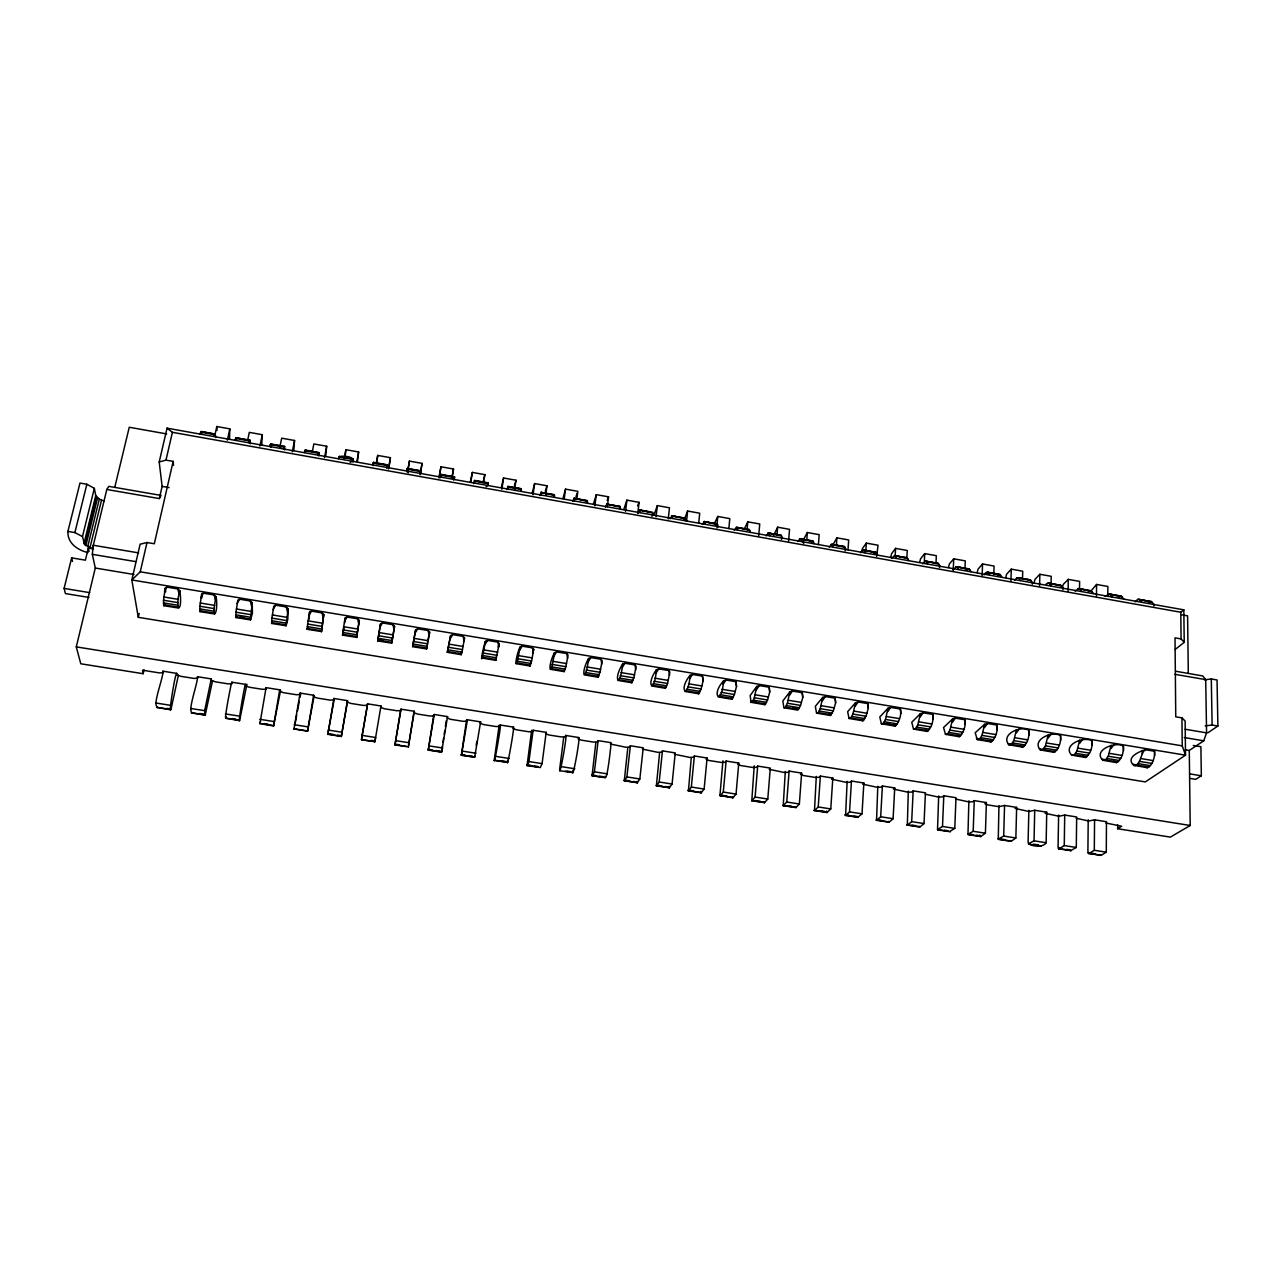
<?xml version="1.0" encoding="UTF-8"?>
<svg xmlns="http://www.w3.org/2000/svg" width="1282" height="1282" viewBox="0 0 1282 1282"><rect width="100%" height="100%" fill="white"/><g stroke="black" fill="none" stroke-linecap="round" stroke-linejoin="round"><path stroke-width="1.5" d="M700.869 791.363L701.158 792.901L704.139 789.055L707.087 758.015L694.363 755.979L693.482 757.245L689.508 757.374L674.396 754.217M1102.776 760.258L1116.51 762.598C1121.926 759.633 1123.865 751.877 1123.369 746.076C1115.853 741.188 1092.488 749.954 1102.776 760.258L1105.485 759.954L1108.257 756.22L1111.045 745.291M1175.914 671.287L1202.708 675.935L1205.705 679.636L1206.586 732.855L1203.734 740.804L1189.279 750.467L1190.209 825.496L1170.354 837.114L1117.648 828.733L1117.664 824.791M1099.94 854.533L1101.062 855.366L1106.286 852.177L1106.462 821.714L1094.572 819.823L1088.722 820.993L1076.223 818.269M1107.792 596.258L1107.856 586.483L1096.575 584.448L1090.645 591.387M304.203 452.546L305.164 450.126L318.881 452.578L318.865 456.007M279.7 689.828L273.579 725.949L259.909 723.641L266.079 687.649L279.7 689.828L279.668 691.286L283.386 692.665L296.254 694.716L300.02 694.524L300.084 693.081L313.641 695.245L313.545 696.687L317.199 698.049L329.987 700.1L333.769 699.908L333.913 698.482L347.39 700.629L347.23 702.055L350.819 703.417L363.543 705.437L367.341 705.26L367.565 703.834L380.962 705.981L374.905 741.749L375.626 737.503L362.117 735.371L361.476 739.714L374.921 741.653L361.476 739.714M694.363 755.979L691.335 787.052L688.434 790.914L691.27 757.71M1071.656 755.13L1085.389 757.47C1090.662 754.361 1092.617 746.653 1092.04 740.868C1084.332 735.884 1061.865 744.778 1071.656 755.13L1074.236 754.81L1076.944 751.06L1079.684 740.083M1088.21 819.791L1087.905 851.264L1088.819 853.604L1094.299 850.287L1094.572 819.823M1096.479 596.194L1096.575 584.448M521.309 491.343L521.261 488.779L507.96 486.407L506.935 489.612M1070.614 850.703L1076.287 847.466L1076.672 816.971L1064.717 815.064L1058.948 816.249L1045.151 813.317L1046.737 812.195L1046.144 842.739C1043.452 848.139 1027.795 846.489 1028.116 841.889L1028.853 810.32M1079.508 589.239L1079.62 581.403L1068.275 579.368L1063.259 584.4L1062.345 587.861M1040.359 749.97L1054.108 752.31C1059.22 749.057 1061.192 741.397 1060.518 735.628C1052.618 730.5 1031.129 739.602 1040.359 749.97L1042.843 749.633L1045.455 745.852L1048.163 734.858M1058.611 815.064L1058.083 846.585L1058.948 848.94L1064.252 845.575L1064.717 815.064M1068.098 591.13L1068.275 579.368M323.801 614.543L321.494 631.593L323.801 614.543L322.086 612.908L311.43 611.145L309.539 612.187L307.648 624.03L307.183 629.302L321.494 631.593M380.962 705.981L380.722 707.392L384.263 708.738L396.923 710.757L400.737 710.581L401.026 709.186L414.358 711.302L408.333 746.893L394.952 744.89L400.785 709.411M250.503 619.895L235.888 617.571L235.984 612.203L237.795 600.264L239.59 599.207L250.359 600.986L252.217 602.668L252.426 613.325L250.503 619.895L252.217 602.668M642.442 749.121L657.682 752.31L661.624 752.181L662.457 750.883L675.245 752.919L672.072 784.023L669.3 787.917L669.06 786.379M1051.08 584.159L1051.224 576.307L1039.846 574.272L1034.991 579.336L1034.077 582.813M474.452 482.961L474.612 480.446L487.977 482.833L487.881 485.365L486.07 486.679M1028.42 843.812L1034.045 840.832L1034.718 810.272L1046.737 812.195M1039.59 586.034L1039.846 574.272M1008.886 744.794L1022.651 747.134C1027.619 743.736 1029.606 736.108 1028.837 730.355C1020.809 725.083 1000.152 734.442 1008.886 744.794L1011.274 744.425L1013.806 740.627L1016.482 729.586M1010.184 840.479L1011.161 841.296L1015.857 837.979L1016.642 807.388L1004.559 805.465L998.934 806.682L987.461 804.856L984.929 803.718L986.387 802.564L985.409 833.204L980.602 836.665L979.881 835.095M1022.507 579.047L1022.716 571.195L1011.274 569.144L1006.578 574.256L1005.697 577.749M250.31 443.764L249.958 440.255L236.08 437.771L234.782 440.143M288.113 608.63L287.825 619.174L286.094 625.76L288.113 608.63L286.319 606.963L275.614 605.184L273.771 606.242L271.928 618.132L271.64 623.453L286.094 625.76M279.748 447.61L281.671 438.172L294.556 440.479L293.786 450.527M998.95 805.561L998.277 839.085L1003.694 836.072L1015.857 837.979M1003.694 836.072L1004.559 805.465M1010.937 580.922L1011.274 569.144M414.358 711.302L414.054 712.712L417.531 714.042L430.127 716.045L433.957 715.885L434.31 714.491L447.578 716.606L447.194 718L450.623 719.314L463.155 721.317L467.001 721.157L467.433 719.779L480.622 721.878L474.661 757.277L461.36 755.29L466.568 719.907M977.269 739.586L991.034 741.925C995.826 738.368 997.861 730.788 996.995 725.067L987.461 723.481L984.624 724.298L975.185 732.743L977.269 739.586L979.528 739.201L981.98 735.371L984.624 724.298M507.96 488.955L507.96 486.407M993.806 573.903L994.063 566.051L982.557 563.984L978.038 569.144L977.156 572.653M610.328 743.993L625.68 747.214L629.622 747.069L630.375 745.771L643.227 747.823L639.83 778.959L637.266 782.901L637.09 781.363M968.888 800.769L967.974 834.342L973.182 831.281L985.409 833.204M973.182 831.281L974.256 800.625L986.387 802.564M982.14 575.778L982.557 563.984M945.459 734.346L959.257 736.701C963.856 732.983 965.955 725.452 964.977 719.747L955.394 718.16L952.59 718.978L943.552 727.519L945.459 734.346L947.622 733.945L949.978 730.083L952.59 718.978M333.913 698.482L327.807 734.442L333.945 700.773M949.738 831.489L954.786 828.396L955.987 797.708L943.792 795.769L942.398 796.939L938.312 797.035L925.316 794.215M964.961 568.743L965.266 560.875L953.712 558.808L949.353 564.016L948.488 567.525M339.49 457.69C337.278 454.95 357.117 455.751 352.87 462.081M480.622 721.878L480.173 723.256L483.538 724.554L496.006 726.541L499.868 726.381L500.365 725.035L513.489 727.118L512.96 728.48L516.277 729.779L528.681 731.75L532.559 731.605L533.12 730.259L546.18 732.342L542.078 763.623L540.283 767.549L527.046 765.578L531.661 730.291M637.41 782.757L624.302 780.802L627.811 747.598M294.219 728.32L293.963 729.138L300.084 693.081M938.68 795.946L937.527 829.566L942.51 826.473L954.786 828.396M942.51 826.473L943.792 795.769M953.215 570.618L953.712 558.808M270.951 447.45L270.71 443.957L269.589 446.36M178.695 608.069L163.776 605.697L163.519 600.232L165.234 588.214L166.916 587.124L177.797 588.935L179.817 590.633C183.198 614.318 173.951 611.915 179.817 590.633M919.05 826.201L919.867 827.002L924.034 823.573L925.444 792.837L913.169 790.882L911.839 792.068L907.768 792.164L894.66 789.327M935.972 563.567L936.325 555.683L924.723 553.6L920.54 558.856L919.691 562.381M913.505 729.089L927.287 731.429C931.726 727.567 933.873 720.067 932.783 714.394L923.152 712.792L920.396 713.625L911.758 722.263L913.505 729.089L915.54 728.657L917.816 724.779L920.396 713.625M908.313 791.106L907.336 825.191L911.678 821.634L913.169 790.882M924.338 561.484L924.723 553.6M604.944 776.331C606.803 785.193 611.466 741.813 611.049 742.679L598.133 740.627L597.428 741.941L593.518 742.086L581.243 740.131L578.038 738.849L578.695 737.519L565.715 735.451L565.09 736.781L561.179 736.926L548.856 734.971L545.587 733.673L546.18 732.342M888.362 821.393L889.131 822.179L893.105 818.717L894.724 787.933L882.401 785.978L881.135 787.164L877.064 787.276L863.86 784.408M906.839 558.359L907.255 550.475L895.589 548.375L891.583 553.664L890.75 557.205M881.359 723.785L895.173 726.141C899.403 722.119 901.615 714.667 900.413 709.026L890.734 707.408L888.009 708.257L879.789 716.975L881.359 723.785L883.298 723.336L885.477 719.442L888.009 708.257M284.684 449.902L284.508 446.424L270.71 443.957M309.154 619.174L309.539 612.187M877.801 786.251L876.551 820.368L880.686 816.762L882.401 785.978M895.157 556.26L895.589 548.375M605.2 777.725L592.06 775.754L595.842 742.502M1153.864 605.921L1153.96 604.383L1151.172 601.466L1137.871 599.319L1135.035 601.803M857.786 817.371L862.017 813.83L863.86 783.014L851.456 781.042L850.254 782.244L846.2 782.357L832.899 779.472M849.053 718.465L862.866 720.821L865.975 716.221L868.315 708.305L867.866 703.61L858.139 701.991L855.463 702.857L847.642 711.67L849.053 718.465L850.863 718L852.947 714.074L855.463 702.857M876.68 556.42L878.042 545.219L866.312 543.119L862.482 548.456L861.664 552.013M447.29 652.314L450.607 635.616L452.706 634.622L463.123 636.353L464.549 637.923L462.465 649.589L461.248 654.685L447.29 652.314L450.607 635.616M433.765 714.683L428.252 750.098L441.505 752.181L442.386 746.06M314.218 695.613L307.52 731.269L313.641 695.245M847.13 781.347L845.607 815.528L849.533 811.875L851.456 781.042M865.815 551.02L866.312 543.119M214.703 613.998L199.928 611.642L199.864 606.242L201.627 594.255L203.357 593.181L214.19 594.976L216.113 596.675C219.014 615.248 210.312 622.956 216.113 596.675M312.375 451.488L313.85 443.941L326.686 446.248L325.676 456.232M356.684 637.378L342.534 635.135L343.175 629.895L345.114 618.084L347.053 617.059L357.646 618.821L359.281 620.44L356.62 637.442L359.281 620.44M500.365 725.035C501.518 724.122 492.993 772.229 494.499 758.223L499.195 725.115M816.554 713.129L830.399 715.468L833.364 710.837L835.624 702.873L835.159 698.177L825.352 696.543L822.74 697.408L815.32 706.334L816.554 713.129L818.269 712.632L820.256 708.674L822.74 697.408M826.473 811.041L826.954 812.612L830.768 808.926L832.819 778.062L820.368 776.075L819.23 777.293L815.192 777.405L803.365 775.53L800.529 774.312L801.635 773.094L789.119 771.091L788.029 772.325L784.007 772.437L769.232 769.328M848.027 549.834L848.684 539.946L836.906 537.831L832.643 545.251M406.891 471.728L407.388 468.411L420.897 470.831L420.48 473.314M816.297 776.443L814.487 810.657L818.22 806.955L820.368 776.075M836.345 545.747L836.906 537.831M495.637 657.394L495.733 660.358L499.243 643.692L497.881 642.122L487.545 640.407L485.381 641.385C480.51 656.576 480.173 671.447 485.381 641.385M783.895 707.744L797.741 710.1L800.561 705.42L802.772 697.424L802.26 692.713L792.404 691.078L789.824 691.943L782.837 700.966L783.895 707.744L785.497 707.231L787.388 703.241L789.824 691.943M795.337 806.827L795.962 807.596L799.359 804.006L801.635 773.094M818.445 544.562L819.182 534.658L807.34 532.527L803.285 539.994M454.261 479.356L454.533 476.84L441.088 474.436L440.415 477.721M785.305 771.492L783.222 805.753L786.747 802.019L789.119 771.091M806.731 540.459L807.34 532.527M327.823 734.282L341.316 736.493L347.39 700.629M764.024 801.907L764.376 802.804L767.79 799.039L770.29 768.094L757.694 766.075L756.668 767.325L752.678 767.453L740.724 765.546L737.791 764.312L738.769 763.062L726.109 761.043L725.163 762.309L721.173 762.421L709.154 760.514L706.174 759.281L707.087 758.015M788.574 541.228L789.536 529.338L777.629 527.19L773.639 535.507M751.06 702.328L764.905 704.683L767.581 699.972L769.729 691.96L769.168 687.216L759.281 685.566L756.749 686.447L750.178 695.565L751.06 702.328L752.534 701.799L754.329 697.793L756.749 686.447M754.217 765.787L751.797 800.833L755.114 797.051L757.694 766.075M776.972 535.139L777.629 527.19M357.406 461.905L358.639 451.985L345.868 449.694L345.018 458.043M732.519 796.971L732.855 797.869L736.044 794.071L738.769 763.062M758.688 535.892L759.745 523.985L747.775 521.838L744.121 529.418M718.048 696.895L731.91 699.251L734.426 694.491L736.509 686.447L735.916 681.687L725.965 680.021L723.481 680.934C709.875 695.998 722.231 705.773 723.481 680.934M722.92 760.803L719.939 795.497L733.032 797.741M720.196 795.882L723.304 792.068L726.109 761.043M747.053 529.787L747.775 521.838M386.683 468.122L387.068 464.773L373.495 462.353L373.174 465.719M728.849 528.553L729.795 518.617L717.776 516.454L714.491 523.312M717.007 524.402L717.776 516.454M684.844 691.431L698.722 693.786L701.078 688.995L703.097 680.902L702.472 676.127L692.456 674.46L690.02 675.374C677.473 690.838 688.546 700.148 690.02 675.374M144.017 669.829L143.151 673.707L80.782 663.788L76.279 646.881L95.301 568.038L92.336 554.337L93.266 545.251L138.632 552.895M461.344 651.737L461.248 654.685M698.69 523.152L699.716 513.217L687.633 511.037L684.251 519.53M344.57 623.276L345.114 618.084M669.46 787.789L656.384 785.834L659.188 782.004L662.457 750.883M686.591 520.989L687.633 511.037M659.621 752.662L656.384 785.834M651.464 685.934L665.358 688.29L667.553 683.466L669.861 672.024L668.851 670.534L658.788 668.867L656.384 669.781C644.942 685.646 654.621 694.556 656.384 669.781M572.717 770.498C571.916 783.751 580.65 736.621 578.695 737.519M668.259 518.938L669.476 507.784L657.329 505.605L654.06 514.899M440.768 476.952L441.088 474.436M617.908 680.405L631.802 682.761L633.837 677.89L636.112 666.416L635.039 664.909L624.911 663.243L622.571 664.172C612.267 680.373 620.408 689.043 622.571 664.172M624.414 780.882L626.882 776.924L630.375 745.771M656.08 516.758L657.329 505.605M637.779 513.489L639.077 502.336L626.882 500.14L623.805 509.499M474.677 755.915L474.661 757.277M592.156 775.834L594.399 771.828L598.133 740.627M625.552 511.31L626.882 500.14M388.975 467.545L390.433 457.69L377.725 455.414L376.652 463.699M584.159 674.845L598.069 677.216L599.944 672.297L602.187 660.791L601.034 659.269L590.858 657.57L588.55 658.515C579.448 674.845 585.874 683.787 588.55 658.515M607.62 504.307L608.549 496.839L596.29 494.644L593.422 504.066M412.596 646.593L415.64 629.799L417.692 628.805L428.156 630.536L429.662 632.138L428.188 640.696L426.569 648.964L412.628 646.673L415.64 629.799M563.711 737.39L559.753 768.463C558.792 781.764 567.589 734.602 565.715 735.451M594.864 505.829L596.29 494.644M507.592 760.29C506.086 774.456 514.819 726.205 513.489 727.118M550.218 669.252L564.144 671.624L565.859 666.672L568.054 655.118L566.836 653.58L556.612 651.881L554.353 652.842C546.372 668.932 551.212 678.611 554.353 652.842M391.683 643.227L394.568 626.305L392.997 624.687L382.469 622.94L380.482 623.965L379.905 627.315L377.677 640.92L391.699 643.147L394.568 626.305M576.868 498.794L577.845 491.343L565.538 489.131L562.878 498.618M426.858 646.048L426.569 648.964M527.11 765.658L528.921 761.556L533.12 730.259M564.272 498.458L565.538 489.131M516.101 663.643L530.027 666.015L531.597 661.015L533.745 649.413L532.463 647.875L522.175 646.16L519.963 647.138C513.665 661.688 515.668 675.422 519.963 647.138M545.715 495.14L546.997 485.798L534.626 483.57L532.174 493.121M533.04 494.788L534.626 483.57M476.215 745.387L476.776 741.493M514.643 489.58L516.005 480.237L503.554 477.994L501.326 487.609M281.271 446.649L281.399 445.848M461.392 755.354L467.433 719.779M501.887 489.227L503.554 477.994M378.911 634.221L380.482 623.965M442.995 742.15L443.588 738.256M444.197 734.346L444.79 730.436M445.399 726.541L446.296 720.676M441.585 752.101L447.578 716.606M483.699 482.128L484.852 474.644L472.337 472.401L470.318 482.08M420.159 474.628L422.066 463.379L409.423 461.103L407.852 470.911M428.252 750.178L434.31 714.491M470.863 481.76L472.337 472.401M413.99 711.526L408.333 746.893M452.017 478.394L453.54 469.02L440.96 466.76L439.165 476.503M394.952 744.954L401.026 709.186M439.117 478.026L440.96 466.76M420.32 474.132L422.066 463.379M420.528 472.385L420.8 470.782M362.117 735.371L367.565 703.834M407.804 470.494L409.423 461.103M367.293 706.094L361.54 739.361M451.905 477.16L453.54 469.02M388.43 468.972L390.433 457.69M347.646 700.95L341.316 736.493M378.847 634.606L377.677 640.92M482.993 482.721L483.506 480.157M376.379 462.93L377.725 455.414M356.893 461.392L358.639 451.985M344.105 459.1L345.868 449.694M294.876 724.907L296.719 715.084M297.456 711.157L299.315 701.334M300.052 697.392L300.789 693.466M407.388 468.411L406.907 470.895L408.333 472.802M324.506 457.546L326.686 446.248M280.598 690.245L273.627 725.884M261.736 444.806L262.281 434.694L249.317 432.371L247.714 439.918M343.288 632.266L344.041 628.452M229.526 439.037L229.831 428.861L216.802 426.521L214.719 435.976M246.945 684.155L240.087 718.337C236.705 732.695 244.638 683.082 245.583 684.38L231.882 682.2C231.449 681.127 223.1 725.211 226.241 716.975M453.78 480.109L454.533 476.84M292.296 451.809L294.556 440.479M260.55 721.558L260.006 723.753M1062.906 589.672L1063.211 588.166L1060.807 585.297L1048.644 583.134L1046.192 584.031M191.274 712.904L205.2 715.18L204.639 710.661L211.274 678.915L197.508 676.72C197.877 682.937 187.781 709.795 191.723 712.263M259.909 446.024L262.281 434.694M212.572 680.63L205.2 715.18M178.406 675.197L171.387 707.568C167.605 720.805 175.169 671.864 176.788 673.403L162.942 671.191C163.535 677.521 152.43 704.331 157.189 706.847M227.363 440.207L229.831 428.861M473.763 483.683L474.612 480.446M427.419 642.234L429.662 632.138M386.507 467.241L387.068 464.773M1175.097 649.509L1184.215 642.314L1181.075 638.933L1175.017 637.859L1175.754 716.83L1181.94 717.872L1185.129 721.013L1185.513 755.178L1145.323 781.908L138.28 617.315L139.161 613.453M87.993 552.59C77.705 550.122 67.369 543.408 67.914 531.405L79.981 483.058L86.872 484.243L94.339 488.346L82.481 536.549L84.596 544.546L92.496 548.648L106.807 489.484L159.321 498.57L162.125 486.391L159.208 462.001L167.045 428.172L1183.831 609.847L1184.215 642.314M159.208 462.001L165.987 460.126L173.15 461.376L154.305 543.76L146.997 542.526L140.123 544.209L131.838 579.961L138.28 617.315M1181.94 717.872L1182.244 745.868L1185.513 755.178L131.838 579.961L140.251 571.82L146.997 542.526M165.987 460.126L172.397 432.322L167.045 428.172M114.755 487.4L129.258 427.259L166.692 433.925M87.673 546.821L99.323 499.083L95.749 495.557L94.339 488.346M93.474 548.952L88.346 548.087L85.397 560.17L71.648 557.878L64.1 588.422L65.446 593.582L88.939 597.428M89.932 547.831L101.55 500.124L99.323 499.083M372.854 464.805L373.495 462.353M483.955 478.314L484.852 474.644M84.019 543.44L95.749 495.557M84.596 544.546L96.31 496.711M85.846 545.715L97.544 497.929M82.481 536.549L74.885 532.591L86.872 484.243M308.145 626.465L307.183 629.302M1032.266 584.207L1032.651 582.701L1030.375 579.865L1017.027 577.701L1014.559 580.281M342.887 634.093L342.534 635.135M463.651 641.256L464.549 637.923M539.93 495.493L541.132 492.336L554.353 494.708L554.545 497.272M353.079 458.7L352.342 461.151L350.162 462.417M514.467 485.702L516.005 480.237M487.497 484.147L487.977 482.833M338.624 458.7L339.426 456.248M572.75 501.358L574.128 498.233L587.268 500.589L587.621 503.185M545.283 491.214L546.997 485.798M498.185 646.977L499.243 643.692M317.984 455.014L318.881 452.578M605.392 507.191L606.931 504.114L620.023 506.454L620.504 509.066M1133.753 765.354L1135.099 765.658C1141.589 762.966 1140.147 753.848 1145.275 749.714L1154.553 751.252C1154.954 757.085 1153.031 764.873 1147.454 767.694L1133.753 765.354C1125.292 757.598 1138.817 751.733 1145.275 749.714M575.955 496.695L577.221 493.121M637.875 512.992L639.574 509.948L652.586 512.271L653.227 514.915L651.865 516.277M532.543 652.682L533.745 649.413M283.45 448.828L284.508 446.424M607.155 500.397L608.549 496.839M670.165 518.761L672.04 515.765L684.989 518.072L685.774 520.732M553.616 495.974L554.353 494.708M272.281 622.459L271.64 623.453M939.402 567.622L940.027 566.163L938.136 563.359L925.716 561.131L922.575 563.84M702.296 524.498L704.347 521.534L717.215 523.841L718.144 526.501L716.942 527.896M637.571 505.845L639.077 502.336M248.724 442.627L249.958 440.255M734.265 530.203L736.461 527.287L749.265 529.578L750.339 532.27M586.419 501.839L587.268 500.589M236.657 616.578L235.888 617.571M766.059 535.892L768.431 533.008L781.155 535.283L782.373 537.991L781.347 539.402M213.806 436.393L215.2 434.037L215.745 437.595M797.692 541.533L800.208 538.68L812.884 540.956L814.23 543.68M199.784 433.893L201.242 431.537L215.2 434.037M164.481 591.595L166.916 587.124M829.15 547.158L831.842 544.337L844.437 546.597L845.928 549.337L845.062 550.779M200.905 597.636L203.357 593.181M159.321 498.57L161.083 495.413L108.842 486.359L106.807 489.484M237.106 603.646L239.59 599.207M200.857 610.681L199.928 611.642M273.114 609.607L275.614 605.184M308.914 615.552L311.43 611.145M860.462 552.75L863.299 549.978L875.83 552.222L877.465 554.978M344.505 621.45L347.053 617.059M379.905 627.315L382.469 622.94M415.096 633.148L417.692 628.805M450.094 638.949L452.706 634.622M891.599 558.311L894.596 555.571L907.063 557.798L908.826 560.587M484.9 644.734L487.545 640.407M519.498 650.471L522.175 646.16M553.92 656.176L556.612 651.881M588.15 661.849L590.858 657.57M622.187 667.489L624.911 663.243M164.833 604.751L163.776 605.697M683.787 519.242L684.989 518.072M656.031 673.098L658.788 668.867M689.684 678.675L692.456 674.46M723.16 684.235L725.965 680.021M953.391 569.352L956.692 566.676L969.032 568.888L971.067 571.708M756.46 689.748L759.281 685.566M789.568 695.245L792.404 691.078M822.499 700.709L825.352 696.543M855.254 706.142L858.139 701.991M887.833 711.542L890.734 707.408M984.063 574.833L987.509 572.189L999.784 574.384L1001.931 577.221M920.236 716.91L923.152 712.792M715.901 524.995L717.215 523.841M952.462 722.247L955.394 718.16M984.512 727.567L987.461 723.481M1016.402 732.855L1019.366 728.785M1048.115 738.112L1051.096 734.057M1079.652 743.336L1082.649 739.297M1111.029 748.544L1114.042 744.522M1075.101 591.098L1078.995 588.55L1091.078 590.714L1093.626 593.598M1105.148 596.451L1109.17 593.951L1121.205 596.114L1123.865 598.998M811.234 542.03L812.884 540.956M831.649 779.28L832.819 778.062M862.626 784.215L863.86 783.014M873.955 553.247L875.83 552.222M893.442 789.135L894.724 787.933M521.261 488.779L507.752 486.599M966.836 569.849L969.032 568.888M974.256 800.625L972.814 801.779L968.695 801.875L955.795 799.071M172.397 432.322L1180.786 612.251L1183.831 609.847M997.492 575.33L999.784 574.384M1015.12 808.525L1016.642 807.388M1034.718 810.272L1029.013 811.49L1016.322 808.718M1207.82 732.823L1217.9 726.045L1217.035 679.957L1211.298 678.979L1204.439 679.845M1088.482 591.595L1091.078 590.714M1193.254 745.451L1200.897 746.717L1201.33 775.786L1195.689 779.344L1189.936 778.398M1117.648 828.733L1121.606 826.233L1105.949 823.012M1118.497 596.963L1121.205 596.114M1148.368 602.3L1151.172 601.466M620.023 506.454L606.546 504.275M749.265 529.578L737.663 527.735M781.155 535.283L767.742 533.104M1205.192 725.836L1212.115 725.051L1217.9 726.045M844.437 546.597L831.04 544.433M907.063 557.798L895.461 555.955M938.136 563.359L924.755 561.196M1030.375 579.865L1017.027 577.701M1060.807 585.297L1047.474 583.15M167.077 708.401L171.035 709.01M199.591 713.481L205.489 714.411M231.946 718.561L235.856 719.17M264.124 723.593L268.018 724.202M329.939 733.913L333.785 734.506M337.631 735.115L341.477 735.724M371.203 740.371L375.033 740.98M395.064 744.105L398.878 744.714M428.332 749.329L432.114 749.922M435.896 750.515L441.585 751.396M461.408 754.505L465.174 755.098M468.94 755.691L472.705 756.284M501.807 760.835L505.557 761.428M527.046 764.793L530.78 765.37M534.514 765.963L538.232 766.54M567.029 771.059L570.73 771.636M592.012 774.969L595.697 775.546M599.383 776.123L603.069 776.7M624.222 780.017L629.734 780.882M633.404 781.443L637.074 782.02M658.099 785.321L661.752 785.898M665.406 786.459L669.06 787.036M688.162 790.033L693.61 790.882M719.891 795L727.102 796.122M755.034 800.497L760.418 801.346M788.19 805.705L791.763 806.266M821.169 810.865L824.727 811.426M845.126 814.615L848.668 815.176M853.972 816.009L857.514 816.554M877.801 819.743L881.327 820.288M912.047 825.095L915.556 825.656M944.353 830.159L947.847 830.704M967.83 833.845L973.022 834.662M976.499 835.191L979.961 835.736M998.117 838.588L1005.008 839.662M1033.388 844.117L1038.548 844.918M1058.227 847.995L1061.64 848.54M1066.768 849.341L1070.182 849.87M1088.049 852.674L1094.844 853.732M157.013 707.327L170.859 709.491M191.563 712.744L205.328 714.891M225.936 718.128L239.622 720.26M262.057 723.785L273.723 725.612M294.107 728.801L307.648 730.916M327.92 734.089L341.381 736.205M395 744.602L406.426 746.396M428.268 749.81L441.521 751.893M461.36 755.002L472.673 756.765M494.291 760.146L505.525 761.909M527.03 765.274L538.216 767.037M565.17 771.251L570.73 772.133M592.012 775.466L603.085 777.196M624.238 780.514L637.09 782.517M656.304 785.529L669.092 787.533M688.21 790.529L700.917 792.516M719.939 795.497L732.583 797.468M753.303 800.721L764.088 802.404M782.917 805.352L795.433 807.323M814.15 810.256L824.823 811.923M845.239 815.112L857.626 817.067M876.167 819.967L888.49 821.89M906.919 824.775L919.178 826.698M937.527 829.566L947.991 831.217M967.974 834.342L980.121 836.249M998.277 839.085L1010.36 840.976M1058.419 848.508L1070.358 850.383M1088.258 853.187L1100.148 855.046M156.676 707.472L170.714 709.779M225.696 718.289L239.51 720.548M293.963 728.977L307.568 731.205M494.291 760.45L507.56 762.421M559.641 770.674L572.83 772.645M688.306 790.834L701.334 792.773M751.621 800.737L764.585 802.676M783.046 805.657L795.962 807.596M814.294 810.561L827.178 812.484M845.399 815.432L858.235 817.339M876.327 820.272L889.131 822.179M907.111 825.095L919.867 827.002M937.735 829.887L950.459 831.794M968.198 834.662L980.874 836.553M998.502 839.406L1011.161 841.296M1028.661 844.133L1041.272 846.008M1058.66 848.828L1071.239 850.703M1088.514 853.492L1101.062 855.366M155.923 703.017L169.881 705.212M190.762 708.481L204.639 710.661M225.408 713.914L239.221 716.093M259.861 719.33L273.595 721.478M294.139 724.715L307.792 726.846M328.224 730.051L341.797 732.182M395.834 740.675L409.279 742.775M429.374 745.932L442.739 748.031M462.738 751.172L476.023 753.255M495.91 756.38L509.13 758.447M528.921 761.556L542.078 763.623M561.74 766.7L574.833 768.767M594.399 771.828L607.412 773.879M626.882 776.924L639.83 778.959M659.188 782.004L672.072 784.023M691.335 787.052L704.139 789.055M723.304 792.068L736.044 794.071M755.114 797.051L767.79 799.039M786.747 802.019L799.359 804.006M818.22 806.955L830.768 808.926M849.533 811.875L862.017 813.83M880.686 816.762L893.105 818.717M911.678 821.634L924.034 823.573M1034.045 840.832L1046.144 842.739M1064.252 845.575L1076.287 847.466M1094.299 850.287L1106.286 852.177M76.279 646.881L1190.209 825.496M163.84 596.979L178.406 599.399M200.216 603.005L214.703 605.392M236.385 608.982L250.791 611.37M272.345 614.927L286.671 617.299M308.113 620.841L322.359 623.196M343.656 626.722L357.822 629.061M379.023 632.571L393.109 634.894M414.182 638.388L428.188 640.696M449.133 644.157L463.074 646.465M483.907 649.91L497.753 652.201M518.473 655.631L532.254 657.906M552.863 661.32L566.564 663.579M587.044 666.977L600.665 669.22M621.049 672.601L634.606 674.829M654.862 678.178L668.339 680.422M688.498 683.755L701.895 685.966M721.942 689.283L735.259 691.479M755.194 694.78L768.447 696.975M788.27 700.244L801.458 702.424M821.185 705.693L834.294 707.856M853.892 711.093L866.936 713.257M886.439 716.478L899.419 718.625M918.809 721.83L931.71 723.961M951.004 727.166L963.84 729.282M983.038 732.455L995.793 734.57M1014.879 737.727L1027.571 739.826M1046.561 742.967L1059.188 745.05M1078.082 748.175L1090.629 750.242M1109.427 753.351L1121.91 755.418M1140.595 758.511L1153.031 760.563M163.519 600.232L178.07 602.636M199.864 606.242L214.334 608.63M235.984 612.203L250.391 614.575M271.928 618.132L286.239 620.504M307.648 624.03L321.878 626.385M343.175 629.895L357.325 632.234M378.494 635.728L392.564 638.051M413.621 641.529L427.611 643.836M448.556 647.298L462.465 649.589M483.282 653.035L497.128 655.326M517.832 658.74L531.597 661.015M552.173 664.413L565.859 666.672M586.339 670.053L599.944 672.297M620.312 675.662L633.837 677.89M654.092 681.239L667.553 683.466M687.697 686.783L701.078 688.995M721.109 692.296L734.426 694.491M754.329 697.793L767.581 699.972M787.388 703.241L800.561 705.42M820.256 708.674L833.364 710.837M852.947 714.074L865.975 716.221M885.477 719.442L898.426 721.574M917.816 724.779L930.7 726.91M949.978 730.083L962.798 732.214M981.98 735.371L994.72 737.487M1013.806 740.627L1026.481 742.727M1045.455 745.852L1058.067 747.935M1076.944 751.06L1089.492 753.127M1108.257 756.22L1120.74 758.287M1139.426 761.364L1151.829 763.415M163.391 602.893L177.942 605.28M199.688 608.87L214.142 611.258M235.776 614.815L250.15 617.187M271.656 620.744L285.95 623.1M307.327 626.626L321.542 628.965M342.807 632.475L356.941 634.798M378.078 638.292L392.132 640.599M413.157 644.077L427.13 646.384M448.043 649.83L461.937 652.121M482.737 655.551L496.551 657.826M517.223 661.24L530.972 663.499M551.532 666.896L565.202 669.14M585.65 672.521L599.239 674.765M619.575 678.114L633.084 680.341M653.307 683.675L666.752 685.886M686.864 689.203L700.228 691.415M720.244 694.716L733.528 696.911M753.431 700.18L766.652 702.36M786.443 705.629L799.583 707.792M819.262 711.045L832.355 713.193M851.921 716.43L864.933 718.577M884.388 721.782L897.336 723.913M916.694 727.102L929.562 729.234M948.824 732.407L961.628 734.522M980.778 737.679L993.518 739.778M1012.572 742.919L1025.231 745.002M1044.189 748.127L1056.785 750.21M1075.63 753.319L1088.162 755.386M1106.911 758.479L1119.378 760.53M1138.031 763.607L1150.435 765.658M240.231 617.171L243.804 617.764M377.902 639.862L383.142 640.728M750.563 701.27L756.188 702.183M792.677 708.209L796.41 708.818M886.134 723.609L889.82 724.202M976.371 738.464L981.788 739.361M1007.94 743.672L1013.341 744.554M1039.349 748.848L1044.718 749.73M1101.671 759.12L1106.975 759.986M1132.583 764.216L1137.871 765.082M64.1 588.422L89.708 592.637M163.487 604.751L178.006 607.139M199.72 610.713L214.142 613.1M235.744 616.658L250.086 619.014M271.56 622.555L285.822 624.911M307.167 628.42L321.365 630.76M342.582 634.253L356.7 636.577M377.805 640.055L391.827 642.378M412.82 645.824L426.778 648.131M447.642 651.56L461.52 653.852M482.272 657.265L496.07 659.541M516.71 662.938L530.444 665.214M550.956 668.595L564.609 670.839M585.025 674.204L598.598 676.431M618.885 679.78L632.395 682.008M652.57 685.325L665.999 687.537M686.078 690.854L699.427 693.049M719.394 696.334L732.679 698.53M752.534 701.799L765.739 703.978M785.497 707.231L798.622 709.395M818.269 712.632L831.329 714.779M850.863 718L863.86 720.147M883.298 723.336L896.214 725.468M915.54 728.657L928.392 730.772M947.622 733.945L960.41 736.044M979.528 739.201L992.252 741.3M1011.274 744.425L1023.917 746.509M1042.843 749.633L1055.423 751.701M1074.236 754.81L1086.751 756.861M1105.485 759.954L1117.92 762.005M1136.557 765.066L1148.928 767.101M1189.76 773.879L1201.33 775.786M481.792 657.987L495.733 660.358M140.251 571.82L1182.244 745.868M95.301 568.038L134.001 574.496M1185.449 749.826L1189.279 750.467M1185.177 729.25L1206.586 732.855M92.336 554.337L135.652 561.612M1184.296 737.551L1203.734 740.804M67.914 531.405L74.885 532.591M1174.953 674.316L1205.705 679.636M162.125 486.391L169.064 487.609M201.242 431.537L213.822 434.021M236.08 437.771L250.246 440.543M270.951 444.245L284.732 446.713M305.164 450.126L319.042 452.85M339.538 456.52L353.159 458.956M373.543 462.594L385.161 464.677M407.372 468.651L420.849 471.055M441.008 474.661L454.421 477.064M474.468 480.654L487.817 483.042M540.86 492.528L554.048 494.884M573.791 498.426L586.916 500.765M639.125 510.108L650.262 512.095M671.528 515.909L684.444 518.216M703.77 521.662L714.779 523.633M799.471 538.793L812.115 541.052M862.433 550.042L874.949 552.286M955.667 566.724L967.99 568.936M986.435 572.221L998.694 574.416M1077.761 588.566L1088.098 590.409M1107.888 593.951L1119.907 596.098M1137.871 599.319L1149.81 601.45M200.713 432.178L214.687 434.678M235.6 438.412L249.509 440.896M270.31 444.614L284.139 447.098M304.828 450.799L318.577 453.251M339.153 456.937L352.822 459.373M373.286 463.042L386.892 465.462M407.243 469.116L420.768 471.536M441.008 475.141L454.469 477.561M474.596 481.151L487.993 483.554M508.009 487.128L521.325 489.516M541.132 492.336L554.481 495.445M574.128 498.233L587.46 501.342M606.931 504.114L620.264 507.207M639.574 509.948L652.891 513.04M672.04 515.765L685.357 518.841M704.347 521.534L717.632 524.61M736.461 527.287L749.746 530.363M768.431 533.008L781.7 536.068M800.208 538.68L813.477 541.757M831.842 544.337L845.094 547.414M863.299 549.978L876.535 553.039M894.596 555.571L907.816 558.632M925.716 561.131L938.937 564.192M956.692 566.676L969.897 569.737M987.509 572.189L1000.697 575.233M1018.148 577.669L1031.337 580.714M1048.644 583.134L1061.817 586.162M1078.995 588.55L1092.152 591.595M1109.17 593.951L1122.327 596.995M1139.201 599.335L1152.342 602.364M985.249 573.134L988.743 573.759M1181.684 614.815L1187.597 615.873L1188.302 672.713M1146.092 767.389L1147.454 767.694M1116.51 762.598L1114.058 761.155M1085.389 757.47L1083.05 756.043M1052.891 752.037L1054.108 752.31M1022.651 747.134L1020.52 745.739M991.034 741.925L989.015 740.547M959.257 736.701L957.35 735.339M927.287 731.429L925.508 730.083M895.173 726.141L893.49 724.811M862.866 720.821L861.296 719.506M830.399 715.468L828.941 714.17M764.905 704.683L763.703 703.433M731.91 699.251L730.804 698.001M698.722 693.786L697.745 692.552M631.802 682.761L631.065 681.575M101.55 500.124L104.082 500.958M598.069 677.216L597.46 676.031M564.144 671.624L563.663 670.47M530.027 666.015L529.69 664.861M803.782 543.408L800.785 539.482M1140.355 600.216L1141.942 602.236M1110.276 594.832L1111.782 596.851M1080.037 589.432L1081.479 591.435M1049.654 583.999L1051.016 585.986M1019.094 578.535L1020.392 580.522M988.39 573.038L989.608 575.009M957.542 567.525L958.664 569.48M926.517 561.965L927.559 563.936M895.317 556.388L896.294 558.343M863.972 550.795L864.869 552.734M832.467 545.154L833.268 547.077M768.944 533.793L769.585 535.7M736.926 528.072L737.487 529.963M704.747 522.319L705.212 524.194M177.797 588.935L179.079 594.015M71.648 557.878L72.513 561.42M214.19 594.976L215.408 600.04M250.359 600.986L251.528 606.033M286.319 606.963L287.456 611.995M88.346 548.087L89.067 551.404M322.086 612.908L323.176 617.908M357.646 618.821L358.688 623.805M672.393 516.534L672.778 518.409M392.997 624.687L394.007 629.654M428.156 630.536L429.117 635.471M463.123 636.353L464.036 641.272M143.151 673.707L142.526 670.214L159.481 672.922L163.167 672.713L162.942 671.191M497.881 642.122L498.762 647.025M532.463 647.875L533.296 652.746M201.627 431.842L201.835 433.092M566.836 653.58L567.638 658.451M639.862 510.717L640.167 512.576M601.034 659.269L601.787 664.108M635.039 664.909L635.744 669.733M668.851 670.534L669.508 675.342M702.472 676.127L703.097 680.902M176.788 673.403L176.98 674.909L180.874 676.335L193.951 678.418L197.652 678.21L197.508 676.72M165.234 588.214L165.715 591.867M735.916 681.687L736.509 686.447M236.385 438.059L236.529 439.293M769.168 687.216L769.729 691.96M607.171 504.868L607.38 506.71M802.26 692.713L802.772 697.424M173.15 461.376L173.551 465.302M835.159 698.177L835.624 702.873M867.866 703.61L868.315 708.305M900.413 709.026L900.813 713.689M201.627 594.255L201.931 597.861M211.274 678.915L211.402 680.405L215.232 681.8L228.244 683.883L231.962 683.675L231.882 682.2M932.783 714.394L933.152 719.042M964.977 719.747L965.298 724.378M574.288 498.986L574.416 500.829M996.995 725.067L997.284 729.682M1028.837 730.355L1029.109 734.955M216.802 426.521L217.011 430.48M1060.518 735.628L1060.743 740.211M1092.04 740.868L1092.216 745.419M1123.369 746.076L1123.529 750.611M245.583 684.38L245.631 685.854L249.397 687.248L262.345 689.315L266.079 689.123L266.079 687.649M1154.553 751.252L1154.665 755.771M1211.298 678.979L1212.115 725.051M541.244 493.073L541.276 494.9M305.34 450.399L305.356 451.585M1180.786 612.251L1181.075 638.933M1142.23 750.467L1142.23 753.72"/></g></svg>
